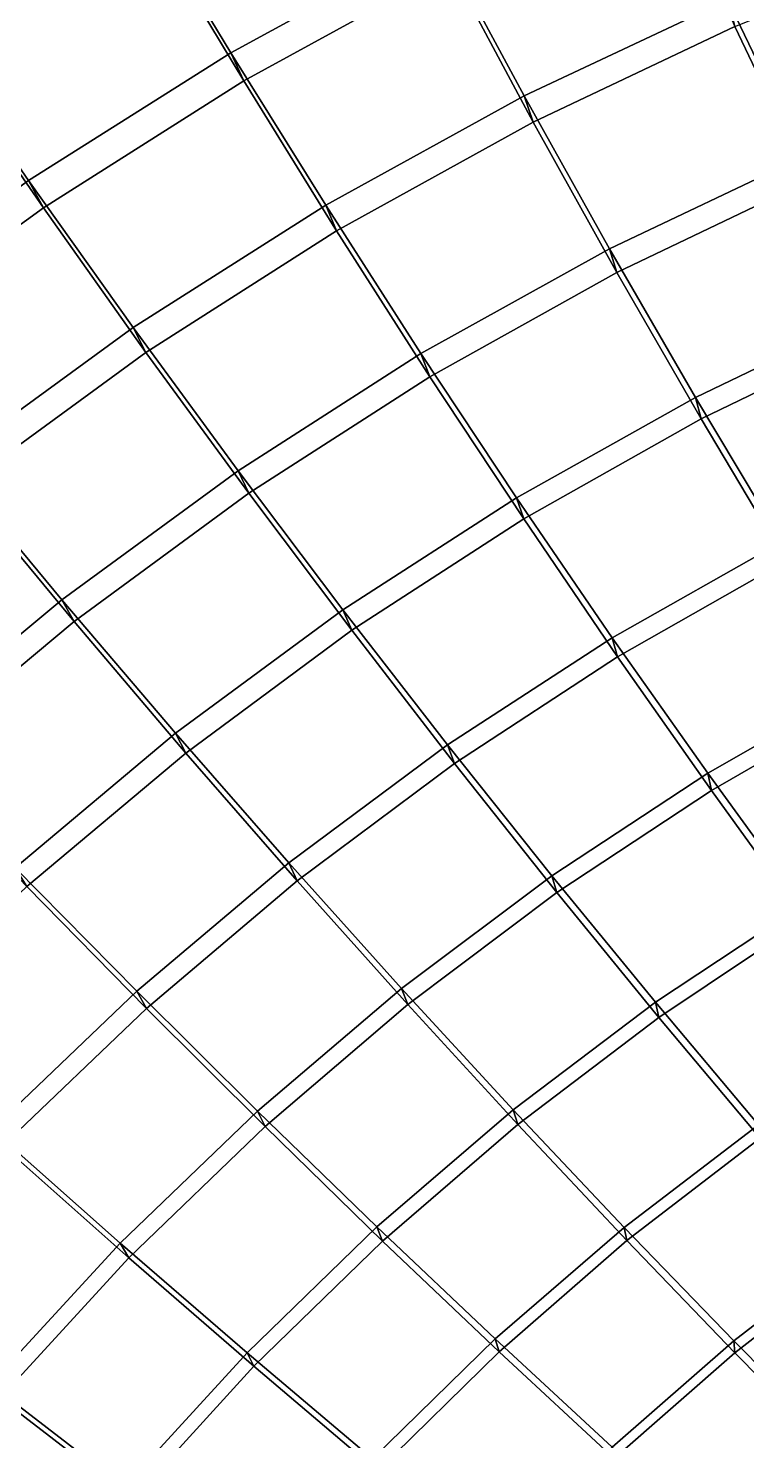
# Model space of a CAD drawing. Header units: metres. Extents: x -2184624 to 1125696, y -1900362 to 1900362.
# Drawn here: x -1068325 to -810806, y 756415 to 1262434 of the extents above; entities that cross this region are included whole.
import ezdxf

# ---------------------------------------------------------------- set-up
doc = ezdxf.new("R2010")
doc.units = ezdxf.units.M

msp = doc.modelspace()

# ---------------------------------------------------------------- linework, layer by layer
for points in [[(-1105650.8, 1261823.5, 323603.03), (-1142873.6, 1317008.5, 282460.56), (-1063028.8, 1366781.9, 279184.38), (-1029518.94, 1309565.4, 319693.9)], [(-1099495.8, 1251088.2, 303076.4), (-1135844.6, 1305196, 261537.61), (-1056829.5, 1354581.9, 258116.06), (-1024128.94, 1298482.9, 299019.4)], [(-995728.2, 1253623.6, 356201.12), (-1029518.94, 1309565.4, 319693.9), (-950964.8, 1352183.1, 315582.03), (-920926.75, 1294494.2, 351448.25)], [(-991098.8, 1243553.1, 335868.5), (-1024128.94, 1298482.9, 299019.4), (-946367.3, 1340811.1, 294749.66), (-917031.1, 1284168, 330955.8)], [(-890574.6, 1238215.4, 383497.3), (-920926.75, 1294494.2, 351448.25), (-844166.06, 1330329, 346462.84), (-817575.9, 1272589.5, 377869.5)], [(-887347.4, 1228841.4, 363299.44), (-917031.1, 1284168, 330955.8), (-841027.06, 1319804.5, 325800.34), (-815052.25, 1263045.2, 357500.25)], [(-1068234.9, 1207862.4, 360719.22), (-1105650.8, 1261823.5, 323603.03), (-1029518.94, 1309565.4, 319693.9), (-995728.2, 1253623.6, 356201.12)], [(-1099495.8, 1251088.2, 303076.4), (-1105650.8, 1261823.5, 323603.03), (-1029518.94, 1309565.4, 319693.9), (-1024128.94, 1298482.9, 299019.4)], [(-1024128.94, 1298482.9, 299019.4), (-1029518.94, 1309565.4, 319693.9), (-1105650.8, 1261823.5, 323603.03), (-1099495.8, 1251088.2, 303076.4)], [(-1024128.94, 1298482.9, 299019.4), (-1029518.94, 1309565.4, 319693.9), (-995728.2, 1253623.6, 356201.12), (-991098.8, 1243553.1, 335868.5)], [(-991098.8, 1243553.1, 335868.5), (-995728.2, 1253623.6, 356201.12), (-1029518.94, 1309565.4, 319693.9), (-1024128.94, 1298482.9, 299019.4)], [(-790621.1, 1216377.4, 405660.9), (-817575.9, 1272589.5, 377869.5), (-743054.06, 1302046.8, 371979.72), (-719840.1, 1244655.4, 399135.47)], [(-1062897.6, 1198101.9, 340536.4), (-1099495.8, 1251088.2, 303076.4), (-1024128.94, 1298482.9, 299019.4), (-991098.8, 1243553.1, 335868.5)], [(-961721.6, 1199042.9, 388861.7), (-995728.2, 1253623.6, 356201.12), (-920926.75, 1294494.2, 351448.25), (-890574.6, 1238215.4, 383497.3)], [(-991098.8, 1243553.1, 335868.5), (-995728.2, 1253623.6, 356201.12), (-920926.75, 1294494.2, 351448.25), (-917031.1, 1284168, 330955.8)], [(-917031.1, 1284168, 330955.8), (-920926.75, 1294494.2, 351448.25), (-995728.2, 1253623.6, 356201.12), (-991098.8, 1243553.1, 335868.5)], [(-917031.1, 1284168, 330955.8), (-920926.75, 1294494.2, 351448.25), (-890574.6, 1238215.4, 383497.3), (-887347.4, 1228841.4, 363299.44)], [(-887347.4, 1228841.4, 363299.44), (-890574.6, 1238215.4, 383497.3), (-920926.75, 1294494.2, 351448.25), (-917031.1, 1284168, 330955.8)], [(-788691.9, 1207730.6, 385545.4), (-815052.25, 1263045.2, 357500.25), (-741252.7, 1292389.2, 351428.66), (-718585.6, 1235919.1, 378837.66)], [(-957812.5, 1189892.9, 368825), (-991098.8, 1243553.1, 335868.5), (-917031.1, 1284168, 330955.8), (-887347.4, 1228841.4, 363299.44)], [(-859966.94, 1183419.9, 411896.2), (-890574.6, 1238215.4, 383497.3), (-817575.9, 1272589.5, 377869.5), (-790621.1, 1216377.4, 405660.9)], [(-887347.4, 1228841.4, 363299.44), (-890574.6, 1238215.4, 383497.3), (-817575.9, 1272589.5, 377869.5), (-815052.25, 1263045.2, 357500.25)], [(-815052.25, 1263045.2, 357500.25), (-817575.9, 1272589.5, 377869.5), (-890574.6, 1238215.4, 383497.3), (-887347.4, 1228841.4, 363299.44)], [(-815052.25, 1263045.2, 357500.25), (-817575.9, 1272589.5, 377869.5), (-790621.1, 1216377.4, 405660.9), (-788691.9, 1207730.6, 385545.4)], [(-788691.9, 1207730.6, 385545.4), (-790621.1, 1216377.4, 405660.9), (-817575.9, 1272589.5, 377869.5), (-815052.25, 1263045.2, 357500.25)], [(-1138124.1, 1157376.2, 364999.66), (-1179022.1, 1209131.9, 327306.7), (-1105650.8, 1261823.5, 323603.03), (-1068234.9, 1207862.4, 360719.22)], [(-1099495.8, 1251088.2, 303076.4), (-1105650.8, 1261823.5, 323603.03), (-1068234.9, 1207862.4, 360719.22), (-1062897.6, 1198101.9, 340536.4)], [(-1062897.6, 1198101.9, 340536.4), (-1068234.9, 1207862.4, 360719.22), (-1105650.8, 1261823.5, 323603.03), (-1099495.8, 1251088.2, 303076.4)], [(-857380.8, 1174916.6, 391952.75), (-887347.4, 1228841.4, 363299.44), (-815052.25, 1263045.2, 357500.25), (-788691.9, 1207730.6, 385545.4)], [(-1132108.1, 1147976.5, 344956.9), (-1172132.9, 1198798.6, 306918.2), (-1099495.8, 1251088.2, 303076.4), (-1062897.6, 1198101.9, 340536.4)], [(-1030697.44, 1155207.8, 393960.9), (-1068234.9, 1207862.4, 360719.22), (-995728.2, 1253623.6, 356201.12), (-961721.6, 1199042.9, 388861.7)], [(-1062897.6, 1198101.9, 340536.4), (-1068234.9, 1207862.4, 360719.22), (-995728.2, 1253623.6, 356201.12), (-991098.8, 1243553.1, 335868.5)], [(-991098.8, 1243553.1, 335868.5), (-995728.2, 1253623.6, 356201.12), (-1068234.9, 1207862.4, 360719.22), (-1062897.6, 1198101.9, 340536.4)], [(-991098.8, 1243553.1, 335868.5), (-995728.2, 1253623.6, 356201.12), (-961721.6, 1199042.9, 388861.7), (-957812.5, 1189892.9, 368825)], [(-957812.5, 1189892.9, 368825), (-961721.6, 1199042.9, 388861.7), (-995728.2, 1253623.6, 356201.12), (-991098.8, 1243553.1, 335868.5)], [(-1026131.06, 1146333, 374075.4), (-1062897.6, 1198101.9, 340536.4), (-991098.8, 1243553.1, 335868.5), (-957812.5, 1189892.9, 368825)], [(-927563.8, 1145894, 417838.97), (-961721.6, 1199042.9, 388861.7), (-890574.6, 1238215.4, 383497.3), (-859966.94, 1183419.9, 411896.2)], [(-957812.5, 1189892.9, 368825), (-961721.6, 1199042.9, 388861.7), (-890574.6, 1238215.4, 383497.3), (-887347.4, 1228841.4, 363299.44)], [(-887347.4, 1228841.4, 363299.44), (-890574.6, 1238215.4, 383497.3), (-961721.6, 1199042.9, 388861.7), (-957812.5, 1189892.9, 368825)], [(-887347.4, 1228841.4, 363299.44), (-890574.6, 1238215.4, 383497.3), (-859966.94, 1183419.9, 411896.2), (-857380.8, 1174916.6, 391952.75)], [(-857380.8, 1174916.6, 391952.75), (-859966.94, 1183419.9, 411896.2), (-890574.6, 1238215.4, 383497.3), (-887347.4, 1228841.4, 363299.44)], [(-924341.8, 1137585.2, 398057.4), (-957812.5, 1189892.9, 368825), (-887347.4, 1228841.4, 363299.44), (-857380.8, 1174916.6, 391952.75)], [(-829162.1, 1130165.5, 436815.4), (-859966.94, 1183419.9, 411896.2), (-790621.1, 1216377.4, 405660.9), (-763356.44, 1161751.2, 430011.75)], [(-857380.8, 1174916.6, 391952.75), (-859966.94, 1183419.9, 411896.2), (-790621.1, 1216377.4, 405660.9), (-788691.9, 1207730.6, 385545.4)], [(-788691.9, 1207730.6, 385545.4), (-790621.1, 1216377.4, 405660.9), (-859966.94, 1183419.9, 411896.2), (-857380.8, 1174916.6, 391952.75)], [(-1097192.8, 1106868.4, 398791.12), (-1138124.1, 1157376.2, 364999.66), (-1068234.9, 1207862.4, 360719.22), (-1030697.44, 1155207.8, 393960.9)], [(-1132108.1, 1147976.5, 344956.9), (-1138124.1, 1157376.2, 364999.66), (-1068234.9, 1207862.4, 360719.22), (-1062897.6, 1198101.9, 340536.4)], [(-1062897.6, 1198101.9, 340536.4), (-1068234.9, 1207862.4, 360719.22), (-1138124.1, 1157376.2, 364999.66), (-1132108.1, 1147976.5, 344956.9)], [(-1062897.6, 1198101.9, 340536.4), (-1068234.9, 1207862.4, 360719.22), (-1030697.44, 1155207.8, 393960.9), (-1026131.06, 1146333, 374075.4)], [(-1026131.06, 1146333, 374075.4), (-1030697.44, 1155207.8, 393960.9), (-1068234.9, 1207862.4, 360719.22), (-1062897.6, 1198101.9, 340536.4)], [(-827195.6, 1122462.2, 417090.84), (-857380.8, 1174916.6, 391952.75), (-788691.9, 1207730.6, 385545.4), (-762005.2, 1153930, 410115.12)], [(-1091996.5, 1098316.4, 379047), (-1132108.1, 1147976.5, 344956.9), (-1062897.6, 1198101.9, 340536.4), (-1026131.06, 1146333, 374075.4)], [(-993107.2, 1103929.8, 423487.3), (-1030697.44, 1155207.8, 393960.9), (-961721.6, 1199042.9, 388861.7), (-927563.8, 1145894, 417838.97)], [(-1026131.06, 1146333, 374075.4), (-1030697.44, 1155207.8, 393960.9), (-961721.6, 1199042.9, 388861.7), (-957812.5, 1189892.9, 368825)], [(-957812.5, 1189892.9, 368825), (-961721.6, 1199042.9, 388861.7), (-1030697.44, 1155207.8, 393960.9), (-1026131.06, 1146333, 374075.4)], [(-957812.5, 1189892.9, 368825), (-961721.6, 1199042.9, 388861.7), (-927563.8, 1145894, 417838.97), (-924341.8, 1137585.2, 398057.4)], [(-924341.8, 1137585.2, 398057.4), (-927563.8, 1145894, 417838.97), (-961721.6, 1199042.9, 388861.7), (-957812.5, 1189892.9, 368825)], [(-989272.7, 1095863.5, 403857.8), (-1026131.06, 1146333, 374075.4), (-957812.5, 1189892.9, 368825), (-924341.8, 1137585.2, 398057.4)], [(-893316.75, 1094235, 443300.34), (-927563.8, 1145894, 417838.97), (-859966.94, 1183419.9, 411896.2), (-829162.1, 1130165.5, 436815.4)], [(-924341.8, 1137585.2, 398057.4), (-927563.8, 1145894, 417838.97), (-859966.94, 1183419.9, 411896.2), (-857380.8, 1174916.6, 391952.75)], [(-857380.8, 1174916.6, 391952.75), (-859966.94, 1183419.9, 411896.2), (-927563.8, 1145894, 417838.97), (-924341.8, 1137585.2, 398057.4)], [(-857380.8, 1174916.6, 391952.75), (-859966.94, 1183419.9, 411896.2), (-829162.1, 1130165.5, 436815.4), (-827195.6, 1122462.2, 417090.84)], [(-827195.6, 1122462.2, 417090.84), (-829162.1, 1130165.5, 436815.4), (-859966.94, 1183419.9, 411896.2), (-857380.8, 1174916.6, 391952.75)], [(-890755, 1086698, 423737.9), (-924341.8, 1137585.2, 398057.4), (-857380.8, 1174916.6, 391952.75), (-827195.6, 1122462.2, 417090.84)], [(-798217.8, 1078494.2, 458427.16), (-829162.1, 1130165.5, 436815.4), (-763356.44, 1161751.2, 430011.75), (-735836.3, 1108754, 451095.12)], [(-827195.6, 1122462.2, 417090.84), (-829162.1, 1130165.5, 436815.4), (-763356.44, 1161751.2, 430011.75), (-762005.2, 1153930, 410115.12)], [(-762005.2, 1153930, 410115.12), (-763356.44, 1161751.2, 430011.75), (-829162.1, 1130165.5, 436815.4), (-827195.6, 1122462.2, 417090.84)], [(-1056302.8, 1057675.5, 428837.28), (-1097192.8, 1106868.4, 398791.12), (-1030697.44, 1155207.8, 393960.9), (-993107.2, 1103929.8, 423487.3)], [(-1091996.5, 1098316.4, 379047), (-1097192.8, 1106868.4, 398791.12), (-1030697.44, 1155207.8, 393960.9), (-1026131.06, 1146333, 374075.4)], [(-1026131.06, 1146333, 374075.4), (-1030697.44, 1155207.8, 393960.9), (-1097192.8, 1106868.4, 398791.12), (-1091996.5, 1098316.4, 379047)], [(-1026131.06, 1146333, 374075.4), (-1030697.44, 1155207.8, 393960.9), (-993107.2, 1103929.8, 423487.3), (-989272.7, 1095863.5, 403857.8)], [(-989272.7, 1095863.5, 403857.8), (-993107.2, 1103929.8, 423487.3), (-1030697.44, 1155207.8, 393960.9), (-1026131.06, 1146333, 374075.4)], [(-796854.3, 1071529.2, 438890.16), (-827195.6, 1122462.2, 417090.84), (-762005.2, 1153930, 410115.12), (-735051.3, 1101695.5, 431386.62)], [(-1051881.8, 1049896.8, 409349.97), (-1091996.5, 1098316.4, 379047), (-1026131.06, 1146333, 374075.4), (-989272.7, 1095863.5, 403857.8)], [(-955531, 1054083.8, 449463.28), (-993107.2, 1103929.8, 423487.3), (-927563.8, 1145894, 417838.97), (-893316.75, 1094235, 443300.34)], [(-989272.7, 1095863.5, 403857.8), (-993107.2, 1103929.8, 423487.3), (-927563.8, 1145894, 417838.97), (-924341.8, 1137585.2, 398057.4)], [(-924341.8, 1137585.2, 398057.4), (-927563.8, 1145894, 417838.97), (-993107.2, 1103929.8, 423487.3), (-989272.7, 1095863.5, 403857.8)], [(-924341.8, 1137585.2, 398057.4), (-927563.8, 1145894, 417838.97), (-893316.75, 1094235, 443300.34), (-890755, 1086698, 423737.9)], [(-890755, 1086698, 423737.9), (-893316.75, 1094235, 443300.34), (-927563.8, 1145894, 417838.97), (-924341.8, 1137585.2, 398057.4)], [(-952396.5, 1046758.75, 430053.16), (-989272.7, 1095863.5, 403857.8), (-924341.8, 1137585.2, 398057.4), (-890755, 1086698, 423737.9)], [(-859041.3, 1044107.9, 465415), (-893316.75, 1094235, 443300.34), (-829162.1, 1130165.5, 436815.4), (-798217.8, 1078494.2, 458427.16)], [(-890755, 1086698, 423737.9), (-893316.75, 1094235, 443300.34), (-829162.1, 1130165.5, 436815.4), (-827195.6, 1122462.2, 417090.84)], [(-827195.6, 1122462.2, 417090.84), (-829162.1, 1130165.5, 436815.4), (-893316.75, 1094235, 443300.34), (-890755, 1086698, 423737.9)], [(-827195.6, 1122462.2, 417090.84), (-829162.1, 1130165.5, 436815.4), (-798217.8, 1078494.2, 458427.16), (-796854.3, 1071529.2, 438890.16)], [(-796854.3, 1071529.2, 438890.16), (-798217.8, 1078494.2, 458427.16), (-829162.1, 1130165.5, 436815.4), (-827195.6, 1122462.2, 417090.84)], [(-857118.8, 1037282.75, 446039.7), (-890755, 1086698, 423737.9), (-827195.6, 1122462.2, 417090.84), (-796854.3, 1071529.2, 438890.16)], [(-1116866.4, 1007298.6, 433884.03), (-1160911.2, 1054200.8, 403347.66), (-1097192.8, 1106868.4, 398791.12), (-1056302.8, 1057675.5, 428837.28)], [(-1091996.5, 1098316.4, 379047), (-1097192.8, 1106868.4, 398791.12), (-1056302.8, 1057675.5, 428837.28), (-1051881.8, 1049896.8, 409349.97)], [(-1051881.8, 1049896.8, 409349.97), (-1056302.8, 1057675.5, 428837.28), (-1097192.8, 1106868.4, 398791.12), (-1091996.5, 1098316.4, 379047)], [(-1015523.25, 1009851.9, 455300.16), (-1056302.8, 1057675.5, 428837.28), (-993107.2, 1103929.8, 423487.3), (-955531, 1054083.8, 449463.28)], [(-1051881.8, 1049896.8, 409349.97), (-1056302.8, 1057675.5, 428837.28), (-993107.2, 1103929.8, 423487.3), (-989272.7, 1095863.5, 403857.8)], [(-989272.7, 1095863.5, 403857.8), (-993107.2, 1103929.8, 423487.3), (-1056302.8, 1057675.5, 428837.28), (-1051881.8, 1049896.8, 409349.97)], [(-989272.7, 1095863.5, 403857.8), (-993107.2, 1103929.8, 423487.3), (-955531, 1054083.8, 449463.28), (-952396.5, 1046758.75, 430053.16)], [(-952396.5, 1046758.75, 430053.16), (-955531, 1054083.8, 449463.28), (-993107.2, 1103929.8, 423487.3), (-989272.7, 1095863.5, 403857.8)], [(-1111887.1, 999849.5, 414529.34), (-1155115, 1046016.56, 383735.28), (-1091996.5, 1098316.4, 379047), (-1051881.8, 1049896.8, 409349.97)], [(-1011840.6, 1002781.25, 436032.6), (-1051881.8, 1049896.8, 409349.97), (-989272.7, 1095863.5, 403857.8), (-952396.5, 1046758.75, 430053.16)], [(-918030.75, 1005711.25, 472055.6), (-955531, 1054083.8, 449463.28), (-893316.75, 1094235, 443300.34), (-859041.3, 1044107.9, 465415)], [(-952396.5, 1046758.75, 430053.16), (-955531, 1054083.8, 449463.28), (-893316.75, 1094235, 443300.34), (-890755, 1086698, 423737.9)], [(-890755, 1086698, 423737.9), (-893316.75, 1094235, 443300.34), (-955531, 1054083.8, 449463.28), (-952396.5, 1046758.75, 430053.16)], [(-890755, 1086698, 423737.9), (-893316.75, 1094235, 443300.34), (-859041.3, 1044107.9, 465415), (-857118.8, 1037282.75, 446039.7)], [(-857118.8, 1037282.75, 446039.7), (-859041.3, 1044107.9, 465415), (-893316.75, 1094235, 443300.34), (-890755, 1086698, 423737.9)], [(-915570.75, 999069.1, 452832.34), (-952396.5, 1046758.75, 430053.16), (-890755, 1086698, 423737.9), (-857118.8, 1037282.75, 446039.7)], [(-824793.8, 995539.7, 484351.84), (-859041.3, 1044107.9, 465415), (-798217.8, 1078494.2, 458427.16), (-767189.56, 1028434, 476901.03)], [(-857118.8, 1037282.75, 446039.7), (-859041.3, 1044107.9, 465415), (-798217.8, 1078494.2, 458427.16), (-796854.3, 1071529.2, 438890.16)], [(-796854.3, 1071529.2, 438890.16), (-798217.8, 1078494.2, 458427.16), (-859041.3, 1044107.9, 465415), (-857118.8, 1037282.75, 446039.7)], [(-823494.3, 989373.8, 465135.47), (-857118.8, 1037282.75, 446039.7), (-796854.3, 1071529.2, 438890.16), (-766417.06, 1022153.75, 457523.9)], [(-1073023.9, 961697.4, 460805.84), (-1116866.4, 1007298.6, 433884.03), (-1056302.8, 1057675.5, 428837.28), (-1015523.25, 1009851.9, 455300.16)], [(-1111887.1, 999849.5, 414529.34), (-1116866.4, 1007298.6, 433884.03), (-1056302.8, 1057675.5, 428837.28), (-1051881.8, 1049896.8, 409349.97)], [(-1051881.8, 1049896.8, 409349.97), (-1056302.8, 1057675.5, 428837.28), (-1116866.4, 1007298.6, 433884.03), (-1111887.1, 999849.5, 414529.34)], [(-1051881.8, 1049896.8, 409349.97), (-1056302.8, 1057675.5, 428837.28), (-1015523.25, 1009851.9, 455300.16), (-1011840.6, 1002781.25, 436032.6)], [(-1011840.6, 1002781.25, 436032.6), (-1015523.25, 1009851.9, 455300.16), (-1056302.8, 1057675.5, 428837.28), (-1051881.8, 1049896.8, 409349.97)], [(-974919.94, 963436.8, 478344.84), (-1015523.25, 1009851.9, 455300.16), (-955531, 1054083.8, 449463.28), (-918030.75, 1005711.25, 472055.6)], [(-1011840.6, 1002781.25, 436032.6), (-1015523.25, 1009851.9, 455300.16), (-955531, 1054083.8, 449463.28), (-952396.5, 1046758.75, 430053.16)], [(-952396.5, 1046758.75, 430053.16), (-955531, 1054083.8, 449463.28), (-1015523.25, 1009851.9, 455300.16), (-1011840.6, 1002781.25, 436032.6)], [(-952396.5, 1046758.75, 430053.16), (-955531, 1054083.8, 449463.28), (-918030.75, 1005711.25, 472055.6), (-915570.75, 999069.1, 452832.34)], [(-915570.75, 999069.1, 452832.34), (-918030.75, 1005711.25, 472055.6), (-955531, 1054083.8, 449463.28), (-952396.5, 1046758.75, 430053.16)], [(-1068819.9, 954921, 441671.34), (-1111887.1, 999849.5, 414529.34), (-1051881.8, 1049896.8, 409349.97), (-1011840.6, 1002781.25, 436032.6)], [(-971945.94, 957018.06, 459264.1), (-1011840.6, 1002781.25, 436032.6), (-952396.5, 1046758.75, 430053.16), (-915570.75, 999069.1, 452832.34)], [(-880666.1, 958839, 491431.62), (-918030.75, 1005711.25, 472055.6), (-859041.3, 1044107.9, 465415), (-824793.8, 995539.7, 484351.84)], [(-915570.75, 999069.1, 452832.34), (-918030.75, 1005711.25, 472055.6), (-859041.3, 1044107.9, 465415), (-857118.8, 1037282.75, 446039.7)], [(-857118.8, 1037282.75, 446039.7), (-859041.3, 1044107.9, 465415), (-918030.75, 1005711.25, 472055.6), (-915570.75, 999069.1, 452832.34)], [(-857118.8, 1037282.75, 446039.7), (-859041.3, 1044107.9, 465415), (-824793.8, 995539.7, 484351.84), (-823494.3, 989373.8, 465135.47)], [(-823494.3, 989373.8, 465135.47), (-824793.8, 995539.7, 484351.84), (-859041.3, 1044107.9, 465415), (-857118.8, 1037282.75, 446039.7)], [(-878860.4, 952828.75, 472366.56), (-915570.75, 999069.1, 452832.34), (-857118.8, 1037282.75, 446039.7), (-823494.3, 989373.8, 465135.47)], [(-790629.3, 948542.94, 500276.38), (-824793.8, 995539.7, 484351.84), (-767189.56, 1028434, 476901.03), (-736131.75, 979997.56, 492404.2)], [(-823494.3, 989373.8, 465135.47), (-824793.8, 995539.7, 484351.84), (-767189.56, 1028434, 476901.03), (-766417.06, 1022153.75, 457523.9)], [(-766417.06, 1022153.75, 457523.9), (-767189.56, 1028434, 476901.03), (-824793.8, 995539.7, 484351.84), (-823494.3, 989373.8, 465135.47)], [(-789941.2, 942990.56, 481194.06), (-823494.3, 989373.8, 465135.47), (-766417.06, 1022153.75, 457523.9), (-735942, 974355.06, 473162.62)], [(-1029451.9, 917435.5, 484276.53), (-1073023.9, 961697.4, 460805.84), (-1015523.25, 1009851.9, 455300.16), (-974919.94, 963436.8, 478344.84)], [(-1068819.9, 954921, 441671.34), (-1073023.9, 961697.4, 460805.84), (-1015523.25, 1009851.9, 455300.16), (-1011840.6, 1002781.25, 436032.6)], [(-1011840.6, 1002781.25, 436032.6), (-1015523.25, 1009851.9, 455300.16), (-1073023.9, 961697.4, 460805.84), (-1068819.9, 954921, 441671.34)], [(-1011840.6, 1002781.25, 436032.6), (-1015523.25, 1009851.9, 455300.16), (-974919.94, 963436.8, 478344.84), (-971945.94, 957018.06, 459264.1)], [(-971945.94, 957018.06, 459264.1), (-974919.94, 963436.8, 478344.84), (-1015523.25, 1009851.9, 455300.16), (-1011840.6, 1002781.25, 436032.6)], [(-1025989.25, 911277.75, 465328.78), (-1068819.9, 954921, 441671.34), (-1011840.6, 1002781.25, 436032.6), (-971945.94, 957018.06, 459264.1)], [(-934553.75, 918458, 498136.47), (-974919.94, 963436.8, 478344.84), (-918030.75, 1005711.25, 472055.6), (-880666.1, 958839, 491431.62)], [(-971945.94, 957018.06, 459264.1), (-974919.94, 963436.8, 478344.84), (-918030.75, 1005711.25, 472055.6), (-915570.75, 999069.1, 452832.34)], [(-915570.75, 999069.1, 452832.34), (-918030.75, 1005711.25, 472055.6), (-974919.94, 963436.8, 478344.84), (-971945.94, 957018.06, 459264.1)], [(-915570.75, 999069.1, 452832.34), (-918030.75, 1005711.25, 472055.6), (-880666.1, 958839, 491431.62), (-878860.4, 952828.75, 472366.56)], [(-878860.4, 952828.75, 472366.56), (-880666.1, 958839, 491431.62), (-918030.75, 1005711.25, 472055.6), (-915570.75, 999069.1, 452832.34)], [(-932264.4, 912641.75, 479213.34), (-971945.94, 957018.06, 459264.1), (-915570.75, 999069.1, 452832.34), (-878860.4, 952828.75, 472366.56)], [(-843492.25, 913480.2, 507756.5), (-880666.1, 958839, 491431.62), (-824793.8, 995539.7, 484351.84), (-790629.3, 948542.94, 500276.38)], [(-878860.4, 952828.75, 472366.56), (-880666.1, 958839, 491431.62), (-824793.8, 995539.7, 484351.84), (-823494.3, 989373.8, 465135.47)], [(-823494.3, 989373.8, 465135.47), (-824793.8, 995539.7, 484351.84), (-880666.1, 958839, 491431.62), (-878860.4, 952828.75, 472366.56)], [(-823494.3, 989373.8, 465135.47), (-824793.8, 995539.7, 484351.84), (-790629.3, 948542.94, 500276.38), (-789941.2, 942990.56, 481194.06)], [(-789941.2, 942990.56, 481194.06), (-790629.3, 948542.94, 500276.38), (-824793.8, 995539.7, 484351.84), (-823494.3, 989373.8, 465135.47)], [(-842325.75, 908057.44, 488824.3), (-878860.4, 952828.75, 472366.56), (-823494.3, 989373.8, 465135.47), (-789941.2, 942990.56, 481194.06)], [(-1081380.1, 867872.7, 489844.53), (-1127774.2, 909796.25, 465974.2), (-1073023.9, 961697.4, 460805.84), (-1029451.9, 917435.5, 484276.53)], [(-1068819.9, 954921, 441671.34), (-1073023.9, 961697.4, 460805.84), (-1029451.9, 917435.5, 484276.53), (-1025989.25, 911277.75, 465328.78)], [(-1025989.25, 911277.75, 465328.78), (-1029451.9, 917435.5, 484276.53), (-1073023.9, 961697.4, 460805.84), (-1068819.9, 954921, 441671.34)], [(-986212.5, 874539.1, 504460.22), (-1029451.9, 917435.5, 484276.53), (-974919.94, 963436.8, 478344.84), (-934553.75, 918458, 498136.47)], [(-1025989.25, 911277.75, 465328.78), (-1029451.9, 917435.5, 484276.53), (-974919.94, 963436.8, 478344.84), (-971945.94, 957018.06, 459264.1)], [(-971945.94, 957018.06, 459264.1), (-974919.94, 963436.8, 478344.84), (-1029451.9, 917435.5, 484276.53), (-1025989.25, 911277.75, 465328.78)], [(-971945.94, 957018.06, 459264.1), (-974919.94, 963436.8, 478344.84), (-934553.75, 918458, 498136.47), (-932264.4, 912641.75, 479213.34)], [(-932264.4, 912641.75, 479213.34), (-934553.75, 918458, 498136.47), (-974919.94, 963436.8, 478344.84), (-971945.94, 957018.06, 459264.1)], [(-983463.6, 868952.75, 485669.66), (-1025989.25, 911277.75, 465328.78), (-971945.94, 957018.06, 459264.1), (-932264.4, 912641.75, 479213.34)], [(-894480.25, 874928.2, 514839.7), (-934553.75, 918458, 498136.47), (-880666.1, 958839, 491431.62), (-843492.25, 913480.2, 507756.5)], [(-932264.4, 912641.75, 479213.34), (-934553.75, 918458, 498136.47), (-880666.1, 958839, 491431.62), (-878860.4, 952828.75, 472366.56)], [(-878860.4, 952828.75, 472366.56), (-880666.1, 958839, 491431.62), (-934553.75, 918458, 498136.47), (-932264.4, 912641.75, 479213.34)], [(-878860.4, 952828.75, 472366.56), (-880666.1, 958839, 491431.62), (-843492.25, 913480.2, 507756.5), (-842325.75, 908057.44, 488824.3)], [(-842325.75, 908057.44, 488824.3), (-843492.25, 913480.2, 507756.5), (-880666.1, 958839, 491431.62), (-878860.4, 952828.75, 472366.56)], [(-1077455.9, 862010.94, 471020.4), (-1123077.5, 903351.1, 446963.2), (-1068819.9, 954921, 441671.34), (-1025989.25, 911277.75, 465328.78)], [(-892857, 869671.7, 496048.38), (-932264.4, 912641.75, 479213.34), (-878860.4, 952828.75, 472366.56), (-842325.75, 908057.44, 488824.3)], [(-806559.8, 869634.6, 521190.3), (-843492.25, 913480.2, 507756.5), (-790629.3, 948542.94, 500276.38), (-756599.6, 903117.1, 513349.88)], [(-842325.75, 908057.44, 488824.3), (-843492.25, 913480.2, 507756.5), (-790629.3, 948542.94, 500276.38), (-789941.2, 942990.56, 481194.06)], [(-789941.2, 942990.56, 481194.06), (-790629.3, 948542.94, 500276.38), (-843492.25, 913480.2, 507756.5), (-842325.75, 908057.44, 488824.3)], [(-806021.94, 864760.75, 502368.62), (-842325.75, 908057.44, 488824.3), (-789941.2, 942990.56, 481194.06), (-756515.4, 898138.5, 494379.88)], [(-1035409.06, 827238.94, 510395.72), (-1081380.1, 867872.7, 489844.53), (-1029451.9, 917435.5, 484276.53), (-986212.5, 874539.1, 504460.22)], [(-1077455.9, 862010.94, 471020.4), (-1081380.1, 867872.7, 489844.53), (-1029451.9, 917435.5, 484276.53), (-1025989.25, 911277.75, 465328.78)], [(-1025989.25, 911277.75, 465328.78), (-1029451.9, 917435.5, 484276.53), (-1081380.1, 867872.7, 489844.53), (-1077455.9, 862010.94, 471020.4)], [(-1025989.25, 911277.75, 465328.78), (-1029451.9, 917435.5, 484276.53), (-986212.5, 874539.1, 504460.22), (-983463.6, 868952.75, 485669.66)], [(-983463.6, 868952.75, 485669.66), (-986212.5, 874539.1, 504460.22), (-1029451.9, 917435.5, 484276.53), (-1025989.25, 911277.75, 465328.78)], [(-943363, 833021.25, 521519.66), (-986212.5, 874539.1, 504460.22), (-934553.75, 918458, 498136.47), (-894480.25, 874928.2, 514839.7)], [(-983463.6, 868952.75, 485669.66), (-986212.5, 874539.1, 504460.22), (-934553.75, 918458, 498136.47), (-932264.4, 912641.75, 479213.34)], [(-932264.4, 912641.75, 479213.34), (-934553.75, 918458, 498136.47), (-986212.5, 874539.1, 504460.22), (-983463.6, 868952.75, 485669.66)], [(-932264.4, 912641.75, 479213.34), (-934553.75, 918458, 498136.47), (-894480.25, 874928.2, 514839.7), (-892857, 869671.7, 496048.38)], [(-892857, 869671.7, 496048.38), (-894480.25, 874928.2, 514839.7), (-934553.75, 918458, 498136.47), (-932264.4, 912641.75, 479213.34)], [(-1032226.3, 821915.8, 491728.47), (-1077455.9, 862010.94, 471020.4), (-1025989.25, 911277.75, 465328.78), (-983463.6, 868952.75, 485669.66)], [(-941306.1, 827965.4, 502860.1), (-983463.6, 868952.75, 485669.66), (-932264.4, 912641.75, 479213.34), (-892857, 869671.7, 496048.38)], [(-854751, 832847.25, 528613.9), (-894480.25, 874928.2, 514839.7), (-843492.25, 913480.2, 507756.5), (-806559.8, 869634.6, 521190.3)], [(-892857, 869671.7, 496048.38), (-894480.25, 874928.2, 514839.7), (-843492.25, 913480.2, 507756.5), (-842325.75, 908057.44, 488824.3)], [(-842325.75, 908057.44, 488824.3), (-843492.25, 913480.2, 507756.5), (-894480.25, 874928.2, 514839.7), (-892857, 869671.7, 496048.38)], [(-842325.75, 908057.44, 488824.3), (-843492.25, 913480.2, 507756.5), (-806559.8, 869634.6, 521190.3), (-806021.94, 864760.75, 502368.62)], [(-806021.94, 864760.75, 502368.62), (-806559.8, 869634.6, 521190.3), (-843492.25, 913480.2, 507756.5), (-842325.75, 908057.44, 488824.3)], [(-853780.4, 828113.4, 509931.62), (-892857, 869671.7, 496048.38), (-842325.75, 908057.44, 488824.3), (-806021.94, 864760.75, 502368.62)], [(-989918.5, 787907.9, 527789.4), (-1035409.06, 827238.94, 510395.72), (-986212.5, 874539.1, 504460.22), (-943363, 833021.25, 521519.66)], [(-1032226.3, 821915.8, 491728.47), (-1035409.06, 827238.94, 510395.72), (-986212.5, 874539.1, 504460.22), (-983463.6, 868952.75, 485669.66)], [(-983463.6, 868952.75, 485669.66), (-986212.5, 874539.1, 504460.22), (-1035409.06, 827238.94, 510395.72), (-1032226.3, 821915.8, 491728.47)], [(-983463.6, 868952.75, 485669.66), (-986212.5, 874539.1, 504460.22), (-943363, 833021.25, 521519.66), (-941306.1, 827965.4, 502860.1)], [(-941306.1, 827965.4, 502860.1), (-943363, 833021.25, 521519.66), (-986212.5, 874539.1, 504460.22), (-983463.6, 868952.75, 485669.66)], [(-900953.7, 792882.44, 535614.6), (-943363, 833021.25, 521519.66), (-894480.25, 874928.2, 514839.7), (-854751, 832847.25, 528613.9)], [(-941306.1, 827965.4, 502860.1), (-943363, 833021.25, 521519.66), (-894480.25, 874928.2, 514839.7), (-892857, 869671.7, 496048.38)], [(-892857, 869671.7, 496048.38), (-894480.25, 874928.2, 514839.7), (-943363, 833021.25, 521519.66), (-941306.1, 827965.4, 502860.1)], [(-892857, 869671.7, 496048.38), (-894480.25, 874928.2, 514839.7), (-854751, 832847.25, 528613.9), (-853780.4, 828113.4, 509931.62)], [(-853780.4, 828113.4, 509931.62), (-854751, 832847.25, 528613.9), (-894480.25, 874928.2, 514839.7), (-892857, 869671.7, 496048.38)], [(-1081920.2, 776730.1, 515935.53), (-1130470.2, 814930.4, 495041.94), (-1081380.1, 867872.7, 489844.53), (-1035409.06, 827238.94, 510395.72)], [(-1077455.9, 862010.94, 471020.4), (-1081380.1, 867872.7, 489844.53), (-1035409.06, 827238.94, 510395.72), (-1032226.3, 821915.8, 491728.47)], [(-1032226.3, 821915.8, 491728.47), (-1035409.06, 827238.94, 510395.72), (-1081380.1, 867872.7, 489844.53), (-1077455.9, 862010.94, 471020.4)], [(-987452.6, 783084.25, 509252.38), (-1032226.3, 821915.8, 491728.47), (-983463.6, 868952.75, 485669.66), (-941306.1, 827965.4, 502860.1)], [(-899572.56, 788321.3, 517062.88), (-941306.1, 827965.4, 502860.1), (-892857, 869671.7, 496048.38), (-853780.4, 828113.4, 509931.62)], [(-815411.56, 792204.2, 539613.8), (-854751, 832847.25, 528613.9), (-806559.8, 869634.6, 521190.3), (-769917.4, 827289.5, 531887.5)], [(-853780.4, 828113.4, 509931.62), (-854751, 832847.25, 528613.9), (-806559.8, 869634.6, 521190.3), (-806021.94, 864760.75, 502368.62)], [(-806021.94, 864760.75, 502368.62), (-806559.8, 869634.6, 521190.3), (-854751, 832847.25, 528613.9), (-853780.4, 828113.4, 509931.62)], [(-1078330.8, 771700.75, 497382.34), (-1126113, 809397, 476332.12), (-1077455.9, 862010.94, 471020.4), (-1032226.3, 821915.8, 491728.47)], [(-815084.44, 787960.3, 521020.72), (-853780.4, 828113.4, 509931.62), (-806021.94, 864760.75, 502368.62), (-770001.5, 822930.9, 513156.94)], [(-944959.4, 749881.1, 542184.56), (-989918.5, 787907.9, 527789.4), (-943363, 833021.25, 521519.66), (-900953.7, 792882.44, 535614.6)], [(-987452.6, 783084.25, 509252.38), (-989918.5, 787907.9, 527789.4), (-943363, 833021.25, 521519.66), (-941306.1, 827965.4, 502860.1)], [(-941306.1, 827965.4, 502860.1), (-943363, 833021.25, 521519.66), (-989918.5, 787907.9, 527789.4), (-987452.6, 783084.25, 509252.38)], [(-941306.1, 827965.4, 502860.1), (-943363, 833021.25, 521519.66), (-900953.7, 792882.44, 535614.6), (-899572.56, 788321.3, 517062.88)], [(-899572.56, 788321.3, 517062.88), (-900953.7, 792882.44, 535614.6), (-943363, 833021.25, 521519.66), (-941306.1, 827965.4, 502860.1)], [(-859030.75, 754113.06, 546899.06), (-900953.7, 792882.44, 535614.6), (-854751, 832847.25, 528613.9), (-815411.56, 792204.2, 539613.8)], [(-899572.56, 788321.3, 517062.88), (-900953.7, 792882.44, 535614.6), (-854751, 832847.25, 528613.9), (-853780.4, 828113.4, 509931.62)], [(-853780.4, 828113.4, 509931.62), (-854751, 832847.25, 528613.9), (-900953.7, 792882.44, 535614.6), (-899572.56, 788321.3, 517062.88)], [(-853780.4, 828113.4, 509931.62), (-854751, 832847.25, 528613.9), (-815411.56, 792204.2, 539613.8), (-815084.44, 787960.3, 521020.72)], [(-815084.44, 787960.3, 521020.72), (-815411.56, 792204.2, 539613.8), (-854751, 832847.25, 528613.9), (-853780.4, 828113.4, 509931.62)], [(-1033935.6, 739751.75, 533640.56), (-1081920.2, 776730.1, 515935.53), (-1035409.06, 827238.94, 510395.72), (-989918.5, 787907.9, 527789.4)], [(-1078330.8, 771700.75, 497382.34), (-1081920.2, 776730.1, 515935.53), (-1035409.06, 827238.94, 510395.72), (-1032226.3, 821915.8, 491728.47)], [(-1032226.3, 821915.8, 491728.47), (-1035409.06, 827238.94, 510395.72), (-1081920.2, 776730.1, 515935.53), (-1078330.8, 771700.75, 497382.34)], [(-1032226.3, 821915.8, 491728.47), (-1035409.06, 827238.94, 510395.72), (-989918.5, 787907.9, 527789.4), (-987452.6, 783084.25, 509252.38)], [(-987452.6, 783084.25, 509252.38), (-989918.5, 787907.9, 527789.4), (-1035409.06, 827238.94, 510395.72), (-1032226.3, 821915.8, 491728.47)], [(-943191.25, 745522.9, 523754.3), (-987452.6, 783084.25, 509252.38), (-941306.1, 827965.4, 502860.1), (-899572.56, 788321.3, 517062.88)], [(-858313.75, 750015.44, 528434.8), (-899572.56, 788321.3, 517062.88), (-853780.4, 828113.4, 509931.62), (-815084.44, 787960.3, 521020.72)], [(-776505.56, 752975.94, 547987.1), (-815411.56, 792204.2, 539613.8), (-769917.4, 827289.5, 531887.5), (-733609.56, 786421.25, 539996.2)], [(-815084.44, 787960.3, 521020.72), (-815411.56, 792204.2, 539613.8), (-769917.4, 827289.5, 531887.5), (-770001.5, 822930.9, 513156.94)], [(-770001.5, 822930.9, 513156.94), (-769917.4, 827289.5, 531887.5), (-815411.56, 792204.2, 539613.8), (-815084.44, 787960.3, 521020.72)], [(-1031086.5, 735189.4, 515217.06), (-1078330.8, 771700.75, 497382.34), (-1032226.3, 821915.8, 491728.47), (-987452.6, 783084.25, 509252.38)], [(-776816.94, 749193.94, 529465.9), (-815084.44, 787960.3, 521020.72), (-770001.5, 822930.9, 513156.94), (-734313.2, 782548.6, 521339.84)], [(-900576.4, 713148.44, 553735.6), (-944959.4, 749881.1, 542184.56), (-900953.7, 792882.44, 535614.6), (-859030.75, 754113.06, 546899.06)], [(-943191.25, 745522.9, 523754.3), (-944959.4, 749881.1, 542184.56), (-900953.7, 792882.44, 535614.6), (-899572.56, 788321.3, 517062.88)], [(-899572.56, 788321.3, 517062.88), (-900953.7, 792882.44, 535614.6), (-944959.4, 749881.1, 542184.56), (-943191.25, 745522.9, 523754.3)], [(-899572.56, 788321.3, 517062.88), (-900953.7, 792882.44, 535614.6), (-859030.75, 754113.06, 546899.06), (-858313.75, 750015.44, 528434.8)], [(-858313.75, 750015.44, 528434.8), (-859030.75, 754113.06, 546899.06), (-900953.7, 792882.44, 535614.6), (-899572.56, 788321.3, 517062.88)], [(-817634.1, 716690.94, 555521.1), (-859030.75, 754113.06, 546899.06), (-815411.56, 792204.2, 539613.8), (-776505.56, 752975.94, 547987.1)], [(-858313.75, 750015.44, 528434.8), (-859030.75, 754113.06, 546899.06), (-815411.56, 792204.2, 539613.8), (-815084.44, 787960.3, 521020.72)], [(-815084.44, 787960.3, 521020.72), (-815411.56, 792204.2, 539613.8), (-859030.75, 754113.06, 546899.06), (-858313.75, 750015.44, 528434.8)], [(-815084.44, 787960.3, 521020.72), (-815411.56, 792204.2, 539613.8), (-776505.56, 752975.94, 547987.1), (-776816.94, 749193.94, 529465.9)], [(-776816.94, 749193.94, 529465.9), (-776505.56, 752975.94, 547987.1), (-815411.56, 792204.2, 539613.8), (-815084.44, 787960.3, 521020.72)], [(-986567.75, 703996.56, 548315.94), (-1033935.6, 739751.75, 533640.56), (-989918.5, 787907.9, 527789.4), (-944959.4, 749881.1, 542184.56)], [(-1031086.5, 735189.4, 515217.06), (-1033935.6, 739751.75, 533640.56), (-989918.5, 787907.9, 527789.4), (-987452.6, 783084.25, 509252.38)], [(-987452.6, 783084.25, 509252.38), (-989918.5, 787907.9, 527789.4), (-1033935.6, 739751.75, 533640.56), (-1031086.5, 735189.4, 515217.06)], [(-987452.6, 783084.25, 509252.38), (-989918.5, 787907.9, 527789.4), (-944959.4, 749881.1, 542184.56), (-943191.25, 745522.9, 523754.3)], [(-943191.25, 745522.9, 523754.3), (-944959.4, 749881.1, 542184.56), (-989918.5, 787907.9, 527789.4), (-987452.6, 783084.25, 509252.38)], [(-899492, 709226.06, 535391.5), (-943191.25, 745522.9, 523754.3), (-899572.56, 788321.3, 517062.88), (-858313.75, 750015.44, 528434.8)], [(-817574, 713029.94, 537126.6), (-858313.75, 750015.44, 528434.8), (-815084.44, 787960.3, 521020.72), (-776816.94, 749193.94, 529465.9)], [(-984437.1, 699869.2, 529998.3), (-1031086.5, 735189.4, 515217.06), (-987452.6, 783084.25, 509252.38), (-943191.25, 745522.9, 523754.3)], [(-1075214.6, 688728.44, 539065.1), (-1125535.8, 723198.8, 521071.38), (-1081920.2, 776730.1, 515935.53), (-1033935.6, 739751.75, 533640.56)], [(-1078330.8, 771700.75, 497382.34), (-1081920.2, 776730.1, 515935.53), (-1033935.6, 739751.75, 533640.56), (-1031086.5, 735189.4, 515217.06)], [(-1031086.5, 735189.4, 515217.06), (-1033935.6, 739751.75, 533640.56), (-1081920.2, 776730.1, 515935.53), (-1078330.8, 771700.75, 497382.34)], [(-1072009.1, 684454.2, 520746), (-1121568, 718491.3, 502623), (-1078330.8, 771700.75, 497382.34), (-1031086.5, 735189.4, 515217.06)]]:
    msp.add_3dface(points)

doc.saveas('drawing.dxf')
